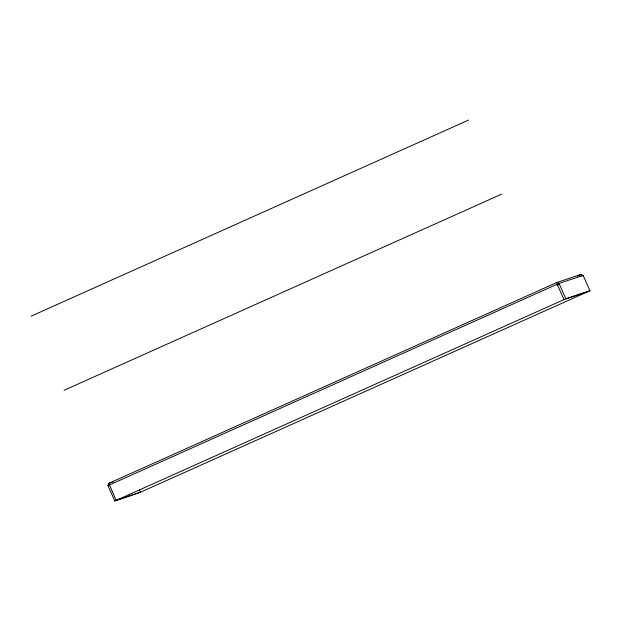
<?xml version="1.0" encoding="UTF-8"?>
<svg xmlns="http://www.w3.org/2000/svg" width="621" height="621" viewBox="0 0 621 621"><rect width="100%" height="100%" fill="white"/><g stroke="black" fill="none" stroke-linecap="round" stroke-linejoin="round"><path stroke-width="0.93" d="M140.734 492.135L114.8 500.976L107.961 485.622L108.822 483.332L556.734 282.539L580.845 274.49L583.111 275.375L589.95 290.729L140.47 492.22L116.36 500.27M107.961 485.622L557.177 284.216L556.734 282.539L559.009 283.424L583.111 275.375L582.141 275.84M114.8 500.976L564.279 299.477L588.382 291.435M31.05 316.198L468.653 120.024M64.048 390.306L501.652 194.14M556.944 285.21L559.599 284.014M577.297 276.081L580.845 274.49L581.815 275.996M589.95 290.729L565.84 298.779L559.009 283.424M113.286 481.842L108.822 483.332L116.096 500.363M557.177 284.216L564.015 299.57M139.337 489.682L140.47 492.22"/></g></svg>
